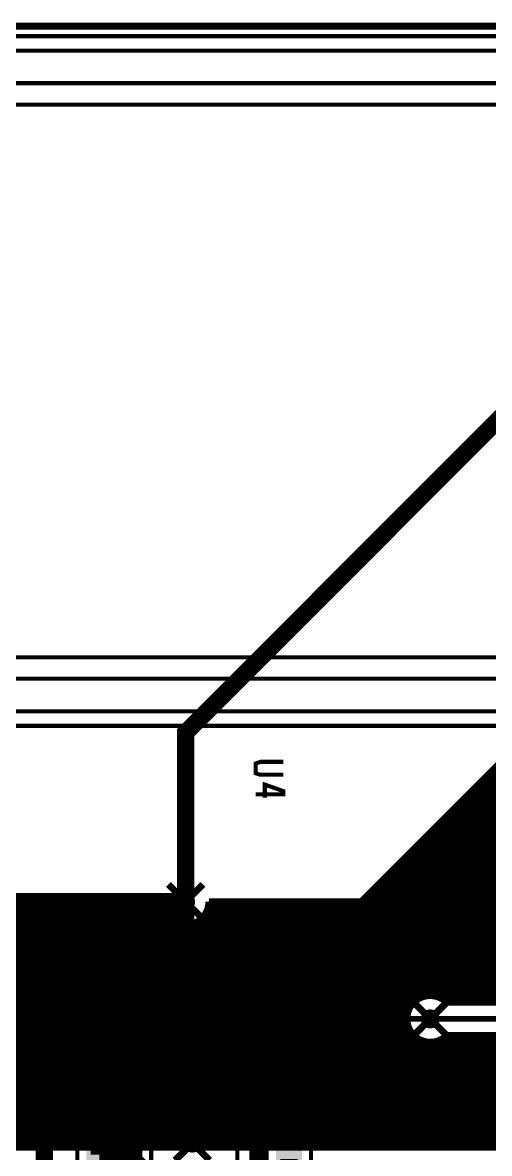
# Model space of a CAD drawing. Extents: x -20 to 155, y -91 to 215.
# Drawn here: x 74 to 91.21, y 173.48 to 215.13 of the extents above; entities that cross this region are included whole.
import ezdxf

# ---------------------------------------------------------------- set-up
doc = ezdxf.new("R2010")
doc.units = 0
doc.header["$MEASUREMENT"] = 0
doc.layers.get('0').update_dxf_attribs({"linetype": 'CONTINUOUS'})
for name, color, linetype in [('25-334-0_BOT', 7, 'CONTINUOUS'), ('25-334-0_DRD', 7, 'CONTINUOUS'), ('25-334-0_DRL', 2, 'CONTINUOUS'), ('25-334-0_IN1', 4, 'CONTINUOUS'), ('25-334-0_IN2', 3, 'CONTINUOUS'), ('25-334-0_SMT', 10, 'CONTINUOUS'), ('25-334-0_SPT', 14, 'CONTINUOUS'), ('25-334-0_SST', 12, 'CONTINUOUS'), ('25-334-0_TOP', 11, 'CONTINUOUS'), ('THRUHOLE_TAP', 15, 'CONTINUOUS')]:
    doc.layers.add(name, color=color, linetype=linetype)

# ---------------------------------------------------------------- blocks, each defined once
blk = doc.blocks.new('ROUND_66')
at = {"const_width": 0.35052}
blk.add_lwpolyline([(-0.17526, 0, 1), (0.17526, 0, 1)], format="xyb", close=True, dxfattribs=at)
blk = doc.blocks.new('ROUND_86')
at = {"const_width": 0.10033}
blk.add_lwpolyline([(-0.050164, 0, 1), (0.050164, 0, 1)], format="xyb", close=True, dxfattribs=at)
blk = doc.blocks.new('ROUND_87')
at = {"const_width": 0.10033}
blk.add_lwpolyline([(-0.050164, 0, 1), (0.050164, 0, 1)], format="xyb", close=True, dxfattribs=at)
blk = doc.blocks.new('ROUND_23')
at = {"const_width": 0.35052}
blk.add_lwpolyline([(-0.17526, 0, 1), (0.17526, 0, 1)], format="xyb", close=True, dxfattribs=at)
blk = doc.blocks.new('ROUND_69')
at = {"const_width": 0.35052}
blk.add_lwpolyline([(-0.17526, 0, 1), (0.17526, 0, 1)], format="xyb", close=True, dxfattribs=at)
blk = doc.blocks.new('RECTANGLE_5')
blk.add_solid([(0.4826, 0.4064), (0.4826, -0.4064), (-0.4826, 0.4064), (-0.4826, -0.4064)])
blk = doc.blocks.new('RECTANGLE_16')
blk.add_solid([(0.635, 0.508), (0.635, -0.508), (-0.635, 0.508), (-0.635, -0.508)])
blk = doc.blocks.new('RECTANGLE_36')
blk.add_solid([(0.3429, 0.635), (0.3429, -0.635), (-0.3429, 0.635), (-0.3429, -0.635)])
blk = doc.blocks.new('ROUND_75')
at = {"const_width": 0.10033}
blk.add_lwpolyline([(-0.050164, 0, 1), (0.050164, 0, 1)], format="xyb", close=True, dxfattribs=at)

msp = doc.modelspace()

# ---------------------------------------------------------------- linework, layer by layer
at = {"layer": '25-334-0_BOT'}
for points, const_width in [([(97.409, 214.122), (95.758, 212.471), (95.758, 192.024), (86.487, 182.753)], 0.254), ([(115.80368, 187.46724), (91.20124, 187.46724)], 0.254), ([(91.2114, 187.4774), (91.2114, 179.0446)], 0.254), ([(135.255, 187.01004), (90.74404, 187.01004)], 0.254), ([(90.7542, 187.0202), (90.7542, 179.0446)], 0.254), ([(131.4196, 187.23864), (90.97264, 187.23864)], 0.254), ([(90.9828, 187.2488), (90.9828, 179.0446)], 0.254), ([(135.11784, 186.55284), (90.28684, 186.55284)], 0.254), ([(90.297, 186.563), (90.297, 179.0446)], 0.254), ([(135.255, 186.78144), (90.51544, 186.78144)], 0.254), ([(90.5256, 186.7916), (90.5256, 179.0446)], 0.254), ([(134.66064, 186.09564), (89.82964, 186.09564)], 0.254), ([(89.8398, 186.1058), (89.8398, 179.0446)], 0.254), ([(134.88924, 186.32424), (90.05824, 186.32424)], 0.254), ([(90.0684, 186.3344), (90.0684, 179.0446)], 0.254), ([(134.20344, 185.63844), (89.37244, 185.63844)], 0.254), ([(89.3826, 185.6486), (89.3826, 179.21478)], 0.254), ([(134.43204, 185.86704), (89.60104, 185.86704)], 0.254), ([(89.6112, 185.8772), (89.6112, 179.06238)], 0.254), ([(133.97484, 185.40984), (89.14384, 185.40984)], 0.254), ([(89.154, 185.42), (89.154, 179.28336)], 0.254), ([(133.51764, 184.95264), (88.68664, 184.95264)], 0.254), ([(88.6968, 184.9628), (88.6968, 179.22494)], 0.254), ([(133.74624, 185.18124), (88.91524, 185.18124)], 0.254), ([(88.9254, 185.1914), (88.9254, 179.2859)], 0.254), ([(133.06044, 184.49544), (88.22944, 184.49544)], 0.254), ([(88.2396, 184.5056), (88.2396, 178.77536)], 0.254), ([(133.28904, 184.72404), (88.45804, 184.72404)], 0.254), ([(88.4682, 184.7342), (88.4682, 179.08524)], 0.254), ([(132.60324, 184.03824), (87.77224, 184.03824)], 0.254), ([(87.7824, 184.0484), (87.7824, 173.7106)], 0.254), ([(132.83184, 184.26684), (88.00084, 184.26684)], 0.254), ([(88.011, 184.277), (88.011, 173.7106)], 0.254), ([(132.14604, 183.58104), (87.31504, 183.58104)], 0.254), ([(87.3252, 183.5912), (87.3252, 173.7106)], 0.254), ([(132.37464, 183.80964), (87.54364, 183.80964)], 0.254), ([(87.5538, 183.8198), (87.5538, 173.7106)], 0.254), ([(131.68884, 183.12384), (86.85784, 183.12384)], 0.254), ([(86.868, 183.134), (86.868, 173.7106)], 0.254), ([(131.91744, 183.35244), (87.08644, 183.35244)], 0.254), ([(87.0966, 183.3626), (87.0966, 173.7106)], 0.254), ([(79.15148, 182.753), (63.5, 182.753)], 0.254), ([(74.0664, 182.753), (74.0664, 173.7106)], 0.254), ([(74.295, 182.753), (74.295, 173.7106)], 0.254), ([(74.5236, 182.753), (74.5236, 173.7106)], 0.254), ([(74.7522, 182.753), (74.7522, 173.7106)], 0.254), ([(74.9808, 182.753), (74.9808, 173.7106)], 0.254), ([(75.2094, 182.753), (75.2094, 173.7106)], 0.254), ([(75.438, 182.753), (75.438, 173.7106)], 0.254), ([(75.6666, 182.753), (75.6666, 173.7106)], 0.254), ([(75.8952, 182.753), (75.8952, 173.7106)], 0.254), ([(76.1238, 182.753), (76.1238, 173.7106)], 0.254), ([(76.3524, 182.753), (76.3524, 173.7106)], 0.254), ([(76.581, 182.753), (76.581, 173.7106)], 0.254), ([(76.8096, 182.753), (76.8096, 173.7106)], 0.254), ([(77.0382, 182.753), (77.0382, 173.7106)], 0.254), ([(77.2668, 182.753), (77.2668, 173.7106)], 0.254), ([(77.4954, 182.753), (77.4954, 173.7106)], 0.254), ([(77.724, 182.753), (77.724, 173.7106)], 0.254), ([(77.9526, 182.753), (77.9526, 173.7106)], 0.254), ([(78.1812, 182.753), (78.1812, 173.7106)], 0.254), ([(78.4098, 182.753), (78.4098, 173.7106)], 0.254), ([(78.6384, 182.753), (78.6384, 173.7106)], 0.254), ([(78.867, 182.753), (78.867, 173.7106)], 0.254), ([(79.0956, 182.753), (79.0956, 173.7106)], 0.254), ([(86.487, 182.753), (80.86852, 182.753)], 0.254), ([(80.9244, 182.753), (80.9244, 173.7106)], 0.254), ([(81.153, 182.753), (81.153, 173.7106)], 0.254), ([(81.3816, 182.753), (81.3816, 173.7106)], 0.254), ([(81.6102, 182.753), (81.6102, 173.7106)], 0.254), ([(81.8388, 182.753), (81.8388, 173.7106)], 0.254), ([(82.0674, 182.753), (82.0674, 173.7106)], 0.254), ([(82.296, 182.753), (82.296, 173.7106)], 0.254), ([(82.5246, 182.753), (82.5246, 173.7106)], 0.254), ([(82.7532, 182.753), (82.7532, 173.7106)], 0.254), ([(82.9818, 182.753), (82.9818, 173.7106)], 0.254), ([(83.2104, 182.753), (83.2104, 173.7106)], 0.254), ([(83.439, 182.753), (83.439, 173.7106)], 0.254), ([(83.6676, 182.753), (83.6676, 173.7106)], 0.254), ([(83.8962, 182.753), (83.8962, 173.7106)], 0.254), ([(84.1248, 182.753), (84.1248, 173.7106)], 0.254), ([(84.3534, 182.753), (84.3534, 173.7106)], 0.254), ([(84.582, 182.753), (84.582, 173.7106)], 0.254), ([(84.8106, 182.753), (84.8106, 173.7106)], 0.254), ([(85.0392, 182.753), (85.0392, 173.7106)], 0.254), ([(85.2678, 182.753), (85.2678, 173.7106)], 0.254), ([(85.4964, 182.753), (85.4964, 173.7106)], 0.254), ([(85.725, 182.753), (85.725, 173.7106)], 0.254), ([(85.9536, 182.753), (85.9536, 173.7106)], 0.254), ([(86.1822, 182.753), (86.1822, 173.7106)], 0.254), ([(86.4108, 182.753), (86.4108, 173.7106)], 0.254), ([(131.46024, 182.89524), (86.62924, 182.89524)], 0.254), ([(86.6394, 182.9054), (86.6394, 173.7106)], 0.254), ([(79.15656, 182.66664), (56.8706, 182.66664)], 0.254), ([(79.21244, 182.43804), (56.8706, 182.43804)], 0.254), ([(131.00304, 182.43804), (80.80756, 182.43804)], 0.254), ([(131.23164, 182.66664), (80.86344, 182.66664)], 0.254), ([(79.34706, 182.20944), (56.8706, 182.20944)], 0.254), ([(79.63662, 181.98084), (56.8706, 181.98084)], 0.254), ([(79.3242, 182.23738), (79.3242, 173.7106)], 0.254), ([(79.5528, 182.02656), (79.5528, 173.7106)], 0.254), ([(79.7814, 181.92496), (79.7814, 173.7106)], 0.254), ([(80.01, 181.89448), (80.01, 173.7106)], 0.254), ([(80.2386, 181.92496), (80.2386, 173.7106)], 0.254), ([(130.54584, 181.98084), (80.38338, 181.98084)], 0.254), ([(80.4672, 182.02656), (80.4672, 173.7106)], 0.254), ([(130.77444, 182.20944), (80.67294, 182.20944)], 0.254), ([(80.6958, 182.23738), (80.6958, 173.7106)], 0.254), ([(130.31724, 181.75224), (56.8706, 181.75224)], 0.254), ([(130.08864, 181.52364), (56.8706, 181.52364)], 0.254), ([(129.86004, 181.29504), (56.8706, 181.29504)], 0.254), ([(129.63144, 181.06644), (56.8706, 181.06644)], 0.254), ([(129.40284, 180.83784), (70.13448, 180.83784)], 0.254), ([(129.17424, 180.60924), (70.40118, 180.60924)], 0.254), ([(128.94564, 180.38064), (70.52818, 180.38064)], 0.254), ([(128.48844, 179.92344), (70.56374, 179.92344)], 0.254), ([(128.71704, 180.15204), (70.57644, 180.15204)], 0.254), ([(128.25984, 179.69484), (70.5485, 179.69484)], 0.254), ([(128.03124, 179.46624), (70.5485, 179.46624)], 0.254), ([(88.72474, 179.23764), (70.5485, 179.23764)], 0.254), ([(88.38946, 179.00904), (70.5485, 179.00904)], 0.254), ([(113.48974, 179.23764), (89.32926, 179.23764)], 0.254), ([(113.18748, 179.0446), (89.62898, 179.0446)], 0.254), ([(88.24214, 178.78044), (70.5485, 178.78044)], 0.254), ([(88.1761, 178.55184), (70.5485, 178.55184)], 0.254), ([(88.1761, 178.32324), (70.5485, 178.32324)], 0.254), ([(113.792, 178.435), (89.027, 178.435)], 0.2032), ([(88.2396, 178.09464), (70.5485, 178.09464)], 0.254), ([(88.38438, 177.86604), (70.5485, 177.86604)], 0.254), ([(88.2396, 178.09464), (88.2396, 173.7106)], 0.254), ([(88.4682, 177.78476), (88.4682, 173.7106)], 0.254), ([(89.6112, 177.80762), (89.6112, 173.7106)], 0.254), ([(113.18748, 177.8254), (89.62898, 177.8254)], 0.254), ([(89.8398, 177.8254), (89.8398, 173.7106)], 0.254), ([(90.0684, 177.8254), (90.0684, 173.7106)], 0.254), ([(90.297, 177.8254), (90.297, 173.7106)], 0.254), ([(90.5256, 177.8254), (90.5256, 173.7106)], 0.254), ([(90.7542, 177.8254), (90.7542, 173.7106)], 0.254), ([(90.9828, 177.8254), (90.9828, 173.7106)], 0.254), ([(91.2114, 177.8254), (91.2114, 173.7106)], 0.254), ([(88.7095, 177.63744), (70.5485, 177.63744)], 0.254), ([(125.97384, 177.40884), (70.5485, 177.40884)], 0.254), ([(88.6968, 177.64252), (88.6968, 173.7106)], 0.254), ([(88.9254, 177.5841), (88.9254, 173.7106)], 0.254), ([(89.154, 177.58664), (89.154, 173.7106)], 0.254), ([(113.4745, 177.63744), (89.34196, 177.63744)], 0.254), ([(89.3826, 177.65522), (89.3826, 173.7106)], 0.254), ([(125.74524, 177.18024), (70.5485, 177.18024)], 0.254), ([(125.51664, 176.95164), (70.5485, 176.95164)], 0.254), ([(125.28804, 176.72304), (70.5485, 176.72304)], 0.254), ([(125.05944, 176.49444), (70.5485, 176.49444)], 0.254), ([(124.83084, 176.26584), (70.5485, 176.26584)], 0.254), ([(124.60224, 176.03724), (70.5485, 176.03724)], 0.254), ([(124.37364, 175.80864), (70.72122, 175.80864)], 0.254), ([(124.14504, 175.58004), (70.94982, 175.58004)], 0.254), ([(123.91644, 175.35144), (71.17842, 175.35144)], 0.254), ([(123.68784, 175.12284), (71.40702, 175.12284)], 0.254), ([(123.45924, 174.89424), (71.63562, 174.89424)], 0.254), ([(123.23064, 174.66564), (71.90232, 174.66564)], 0.254), ([(123.00204, 174.43704), (72.10552, 174.43704)], 0.254), ([(122.77344, 174.20844), (72.20204, 174.20844)], 0.254), ([(122.54484, 173.97984), (72.22998, 173.97984)], 0.254), ([(108.48848, 173.7106), (72.18426, 173.7106)], 0.254), ([(108.5342, 173.75124), (72.19696, 173.75124)], 0.254)]:
    msp.add_lwpolyline(points, dxfattribs=dict(at, const_width=const_width))
at = {"layer": '25-334-0_BOT', "const_width": 0.254}
for points in [[(79.15148, 182.753, 0.4142136), (80.01, 181.89448)], [(79.15148, 182.753, 0.4142136), (80.01, 181.89448)], [(79.15148, 182.753, 0.4142136), (80.01, 181.89448)], [(80.01, 181.89448, 0.4142136), (80.86852, 182.753)], [(80.01, 181.89448, 0.4142136), (80.86852, 182.753)], [(80.01, 181.89448, 0.4142136), (80.86852, 182.753)], [(89.027, 179.29352, 0.4142136), (88.16848, 178.435)], [(89.62898, 179.0446, 0.1972784), (89.027, 179.29173)], [(88.16848, 178.435, 0.4142136), (89.027, 177.57648)], [(89.027, 177.57648, 0.1972779), (89.63024, 177.82413)]]:
    msp.add_lwpolyline(points, format="xyb", dxfattribs=at)
at = {"layer": '25-334-0_DRD', "const_width": 0.254}
for points in [[(-15.99946, -4.99872), (155.00096, -4.99872), (155.00096, 215.00084), (-4.99872, 215.00084), (-4.99872, 189.35954), (-15.99946, 189.35954), (-15.99946, -4.99872)], [(80.645, 183.388), (79.375, 182.118)], [(80.645, 182.118), (79.375, 183.388)], [(80.645, 183.388), (79.375, 182.118)], [(80.645, 182.118), (79.375, 183.388)], [(80.645, 183.388), (79.375, 182.118)], [(80.645, 182.118), (79.375, 183.388)], [(89.662, 179.07), (88.392, 177.8)], [(89.662, 177.8), (88.392, 179.07)], [(77.47, 178.435), (76.2, 177.165)], [(77.47, 177.165), (76.2, 178.435)], [(80.645, 177.165), (79.375, 175.895)], [(80.645, 175.895), (79.375, 177.165)], [(80.645, 177.165), (79.375, 175.895)], [(80.645, 175.895), (79.375, 177.165)], [(80.645, 177.165), (79.375, 175.895)], [(80.645, 175.895), (79.375, 177.165)], [(84.455, 176.53), (83.185, 175.26)], [(84.455, 175.26), (83.185, 176.53)], [(84.455, 176.53), (83.185, 175.26)], [(84.455, 175.26), (83.185, 176.53)], [(80.899, 174.498), (79.629, 173.228)], [(80.899, 173.228), (79.629, 174.498)]]:
    msp.add_lwpolyline(points, dxfattribs=at)
at = {"layer": '25-334-0_DRL', "const_width": 0.254}
msp.add_lwpolyline([(-15.99946, -4.99872), (155.00096, -4.99872), (155.00096, 215.00084), (-4.99872, 215.00084), (-4.99872, 189.35954), (-15.99946, 189.35954), (-15.99946, -4.99872)], dxfattribs=at)
at = {"layer": '25-334-0_IN1', "const_width": 0.635}
for points in [[(80.01, 182.753), (64.643, 182.753), (64.516, 182.88), (49.657, 182.88)], [(49.657, 182.88), (64.516, 182.88), (64.643, 182.753), (80.01, 182.753)]]:
    msp.add_lwpolyline(points, dxfattribs=at)
at = {"layer": '25-334-0_IN2', "const_width": 0.635}
msp.add_lwpolyline([(78.105, 171.577), (78.105, 180.848), (80.01, 182.753)], dxfattribs=at)
at = {"layer": '25-334-0_SST', "const_width": 0.1524}
for points in [[(60.89904, 214.63), (104.20096, 214.63), (103.66756, 214.0966)], [(104.86644, 212.89772), (103.66756, 212.89772), (61.43244, 212.89772), (61.43244, 190.96228), (103.66756, 190.96228), (103.66756, 212.89772), (103.66756, 214.0966), (61.43244, 214.0966)], [(62.22492, 191.75476), (100.8761, 191.75476), (102.87508, 193.75374), (102.87508, 212.10524), (62.22492, 212.10524), (62.22492, 191.75476)], [(61.43244, 189.7634), (103.66756, 189.7634)], [(104.20096, 189.23), (60.89904, 189.23)], [(83.60918, 187.4266), (82.76082, 187.4266), (82.59318, 187.48502), (82.59318, 187.84062), (82.76082, 187.90158), (83.60918, 187.90158)], [(82.931, 186.5884), (82.931, 187.06338), (83.60918, 186.82462), (83.60918, 186.70778), (82.59318, 186.70778)], [(79.72806, 181.8513), (79.56042, 181.91226), (79.56042, 182.26786), (79.72806, 182.32628), (80.40624, 182.32628), (80.57642, 182.26786), (80.57642, 181.91226), (80.40624, 181.8513)], [(79.72806, 181.48808), (79.56042, 181.42966), (79.56042, 181.07406), (79.72806, 181.0131), (80.06842, 181.0131), (80.23606, 181.13248), (80.23606, 181.48808), (80.57642, 181.48808), (80.57642, 181.0131)], [(79.56042, 180.29428), (79.56042, 180.5305)], [(79.56042, 180.41366), (80.57642, 180.41366), (80.40624, 180.5305)], [(76.89342, 179.91328), (76.89342, 179.55768), (77.06106, 179.4383), (77.23124, 179.4383), (77.40142, 179.55768), (77.40142, 179.91328), (76.38542, 179.91328)], [(80.8355, 176.9745), (80.8355, 179.8955), (79.1972, 179.8955), (79.1972, 176.9745), (80.8355, 176.9745)], [(76.89342, 179.6161), (76.38542, 179.4383)], [(76.38542, 178.9557), (77.40142, 178.6001), (77.40142, 179.07508)], [(76.38542, 177.7619), (76.38542, 178.23688), (77.06106, 177.7619), (77.23124, 177.7619), (77.40142, 177.82286), (77.40142, 178.17846), (77.23124, 178.23688)], [(75.946, 173.863), (75.946, 177.927), (71.374, 177.927), (71.374, 176.149), (71.628, 175.895), (71.374, 175.641), (71.374, 173.863), (75.946, 173.863)], [(83.50758, 177.50536), (83.3374, 177.56632), (83.3374, 177.92192), (83.50758, 177.98034), (84.18576, 177.98034), (84.3534, 177.92192), (84.3534, 177.56632), (84.18576, 177.50536)], [(77.6605, 174.4345), (77.6605, 177.3555), (76.0222, 177.3555), (76.0222, 174.4345), (77.6605, 174.4345)], [(83.50758, 177.14214), (83.3374, 177.08372), (83.3374, 176.72812), (83.50758, 176.66716), (83.8454, 176.66716), (84.01558, 176.78654), (84.01558, 177.14214), (84.3534, 177.14214), (84.3534, 176.66716)], [(81.915, 171.9072), (81.915, 171.6786), (78.74, 171.6786), (78.74, 176.2252), (81.915, 176.2252), (81.915, 171.9072)], [(83.3374, 176.12614), (83.50758, 176.24552), (83.67776, 176.30394), (84.01558, 176.30394), (84.18576, 176.24552), (84.3534, 176.12614), (84.3534, 176.00676), (84.18576, 175.88992), (84.01558, 175.82896), (83.67776, 175.82896), (83.50758, 175.88992), (83.3374, 176.00676), (83.3374, 176.12614)], [(82.9945, 175.4505), (82.9945, 172.5295), (84.6328, 172.5295), (84.6328, 175.4505), (82.9945, 175.4505)], [(77.6605, 171.2595), (77.6605, 174.1805), (76.0222, 174.1805), (76.0222, 171.2595), (77.6605, 171.2595)]]:
    msp.add_lwpolyline(points, dxfattribs=at)
at = {"layer": '25-334-0_TOP'}
for points, const_width in [([(80.01, 179.1462), (80.01, 188.976), (101.219, 210.185), (111.506, 210.185), (113.538, 212.217), (123.063, 212.217), (123.825, 211.455), (123.825, 209.931)], 0.635), ([(80.01, 179.1462), (80.01, 182.753)], 0.635), ([(80.01, 182.753), (80.01, 179.1462)], 0.635), ([(80.01, 182.753), (80.01, 179.1462)], 0.635), ([(89.027, 178.435), (79.375, 178.435), (78.74, 177.8), (78.74, 176.657), (79.375, 176.022), (79.375, 175.26)], 0.2032), ([(76.835, 176.6062), (76.835, 177.673), (76.708, 177.8), (75.692, 177.8), (74.803, 176.911)], 0.3048), ([(76.835, 177.8), (76.835, 176.6062)], 0.3048), ([(80.01, 177.7238), (80.01, 176.53)], 0.3048), ([(80.01, 177.7238), (80.01, 176.53)], 0.3048), ([(80.01, 176.53), (80.01, 177.7238)], 0.3048), ([(83.82, 175.895), (83.82, 174.7012)], 0.3048), ([(83.82, 174.7012), (83.82, 175.895)], 0.3048), ([(74.803, 174.879), (74.803, 170.815), (75.311, 170.307), (82.296, 170.307), (82.677, 170.688), (82.677, 174.879), (82.296, 175.26), (81.28, 175.26)], 0.635), ([(76.835, 175.1838), (76.835, 173.4312)], 0.635), ([(80.3148, 175.26), (80.3148, 173.9138), (80.264, 173.863)], 0.3048), ([(74.803, 174.879), (74.803, 170.815), (75.311, 170.307), (76.708, 170.307)], 0.635), ([(79.375, 172.6692), (78.6638, 172.6692), (77.9018, 173.4312), (76.835, 173.4312)], 0.635), ([(83.82, 173.2788), (83.82, 171.196)], 0.635), ([(83.82, 171.196), (83.82, 173.2788)], 0.635), ([(83.82, 173.2788), (83.82, 171.196)], 0.635), ([(83.82, 173.2788), (83.82, 171.196)], 0.635), ([(83.82, 173.2788), (83.82, 171.196)], 0.635)]:
    msp.add_lwpolyline(points, dxfattribs=dict(at, const_width=const_width))

# ---------------------------------------------------------------- block references
at = {"layer": '25-334-0_BOT'}
for p in [(80.01, 182.753), (89.027, 178.435), (76.835, 177.8), (80.01, 176.53), (83.82, 175.895), (80.264, 173.863)]:
    msp.add_blockref('ROUND_66', p, dxfattribs=at)
at = {"layer": '25-334-0_DRL'}
for name, p in [('ROUND_87', (80.01, 182.753)), ('ROUND_86', (89.027, 178.435)), ('ROUND_87', (76.835, 177.8)), ('ROUND_87', (80.01, 176.53)), ('ROUND_87', (83.82, 175.895)), ('ROUND_87', (80.264, 173.863))]:
    msp.add_blockref(name, p, dxfattribs=at)
at = {"layer": '25-334-0_IN1'}
for p in [(80.01, 182.753), (89.027, 178.435), (76.835, 177.8), (80.01, 176.53), (83.82, 175.895), (80.264, 173.863)]:
    msp.add_blockref('ROUND_66', p, dxfattribs=at)
at = {"layer": '25-334-0_IN2'}
for name, p in [('ROUND_66', (80.01, 182.753)), ('ROUND_23', (89.027, 178.435)), ('ROUND_69', (76.835, 177.8)), ('ROUND_69', (80.01, 176.53)), ('ROUND_69', (83.82, 175.895)), ('ROUND_69', (80.264, 173.863))]:
    msp.add_blockref(name, p, dxfattribs=at)
at = {"layer": '25-334-0_SMT'}
for name, p in [('RECTANGLE_5', (80.01, 179.1462)), ('RECTANGLE_5', (80.01, 177.7238)), ('RECTANGLE_16', (74.803, 176.911)), ('RECTANGLE_5', (76.835, 176.6062)), ('RECTANGLE_36', (79.375, 175.26)), ('RECTANGLE_36', (80.3148, 175.26)), ('RECTANGLE_36', (81.28, 175.26)), ('RECTANGLE_16', (74.803, 174.879)), ('RECTANGLE_5', (76.835, 175.1838)), ('RECTANGLE_5', (83.82, 174.7012)), ('RECTANGLE_5', (76.835, 173.4312)), ('RECTANGLE_5', (83.82, 173.2788))]:
    msp.add_blockref(name, p, dxfattribs=at)
at = {"layer": '25-334-0_SPT'}
for name, p in [('RECTANGLE_5', (80.01, 179.1462)), ('RECTANGLE_5', (80.01, 177.7238)), ('RECTANGLE_16', (74.803, 176.911)), ('RECTANGLE_5', (76.835, 176.6062)), ('RECTANGLE_36', (79.375, 175.26)), ('RECTANGLE_36', (80.3148, 175.26)), ('RECTANGLE_36', (81.28, 175.26)), ('RECTANGLE_16', (74.803, 174.879)), ('RECTANGLE_5', (76.835, 175.1838)), ('RECTANGLE_5', (83.82, 174.7012)), ('RECTANGLE_5', (76.835, 173.4312)), ('RECTANGLE_5', (83.82, 173.2788))]:
    msp.add_blockref(name, p, dxfattribs=at)
at = {"layer": '25-334-0_TOP'}
for name, p in [('ROUND_66', (80.01, 182.753)), ('RECTANGLE_5', (80.01, 179.1462)), ('ROUND_66', (89.027, 178.435)), ('ROUND_66', (76.835, 177.8)), ('RECTANGLE_5', (80.01, 177.7238)), ('RECTANGLE_16', (74.803, 176.911)), ('RECTANGLE_5', (76.835, 176.6062)), ('ROUND_66', (80.01, 176.53)), ('ROUND_66', (83.82, 175.895)), ('RECTANGLE_36', (79.375, 175.26)), ('RECTANGLE_36', (80.3148, 175.26)), ('RECTANGLE_36', (81.28, 175.26)), ('RECTANGLE_16', (74.803, 174.879)), ('RECTANGLE_5', (76.835, 175.1838)), ('RECTANGLE_5', (83.82, 174.7012)), ('ROUND_66', (80.264, 173.863)), ('RECTANGLE_5', (76.835, 173.4312)), ('RECTANGLE_5', (83.82, 173.2788))]:
    msp.add_blockref(name, p, dxfattribs=at)
at = {"layer": 'THRUHOLE_TAP'}
for p in [(80.01, 182.753), (89.027, 178.435), (76.835, 177.8), (80.01, 176.53), (83.82, 175.895), (80.264, 173.863)]:
    msp.add_blockref('ROUND_75', p, dxfattribs=at)

doc.saveas('drawing.dxf')
